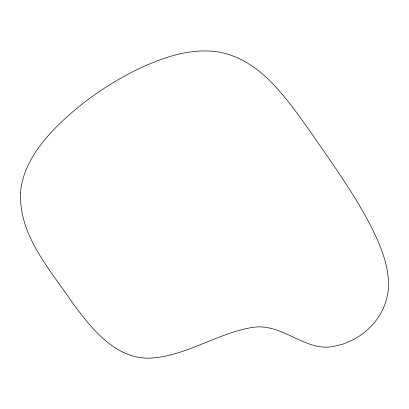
<?xml version="1.0" encoding="UTF-8"?>
<svg xmlns="http://www.w3.org/2000/svg" width="409" height="409" viewBox="0 0 409 409"><rect width="100%" height="100%" fill="white"/><g stroke="black" fill="none" stroke-linecap="round" stroke-linejoin="round"><path stroke-width="0.61" d="M20.573 192.813C18.788 235.911 50.307 269.674 72.776 303.233C91.56 328.565 115.307 359.143 150.215 358.161C186.703 356.081 217.573 332.829 253.253 327.307C276.77 323.918 295.431 341.433 317.19 346.295A44.31 43.277 -14.8 0 0 331.755 346.755L342.313 344.358L352.967 339.853A70.65 68.998 -14.8 0 0 367.921 329.378C381.132 317.502 389.133 299.971 388.55 282.123C387.574 261.034 378.678 241.361 369.194 222.854C355.176 196.478 338.207 171.831 321.208 147.327C306.852 126.938 293.028 106.043 276.279 87.495C260.078 69.484 238.994 54.141 214.301 51.411C187.511 48.64 161.34 58.16 137.48 69.361C105.583 85.154 76.018 106.049 51.56 131.984C36.018 148.85 22.244 169.29 20.573 192.813"/></g></svg>
